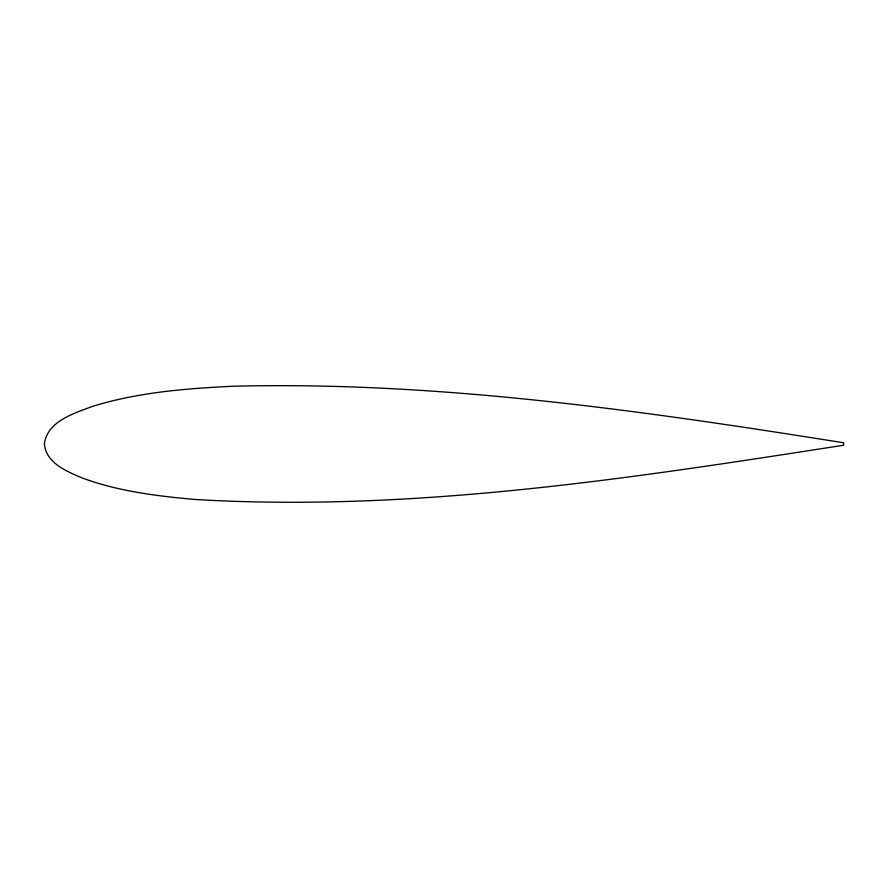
<?xml version="1.0" encoding="UTF-8"?>
<svg xmlns="http://www.w3.org/2000/svg" width="888" height="888" viewBox="0 0 888 888"><rect width="100%" height="100%" fill="white"/><g stroke="black" fill="none" stroke-linecap="round" stroke-linejoin="round"><path stroke-width="1.33" d="M44.4 443.7C45.699 463.07 67.244 471.639 82.628 478.144C118.781 491.43 157.387 496.126 195.538 499.511C412.709 512.265 629.581 478.532 843.6 445.232L843.6 442.768C641.802 410.678 437.817 381.152 232.956 386.236C185.614 388.522 137.707 392.352 92.219 406.471C74.004 413.408 47.486 421.134 44.4 443.7"/></g></svg>
